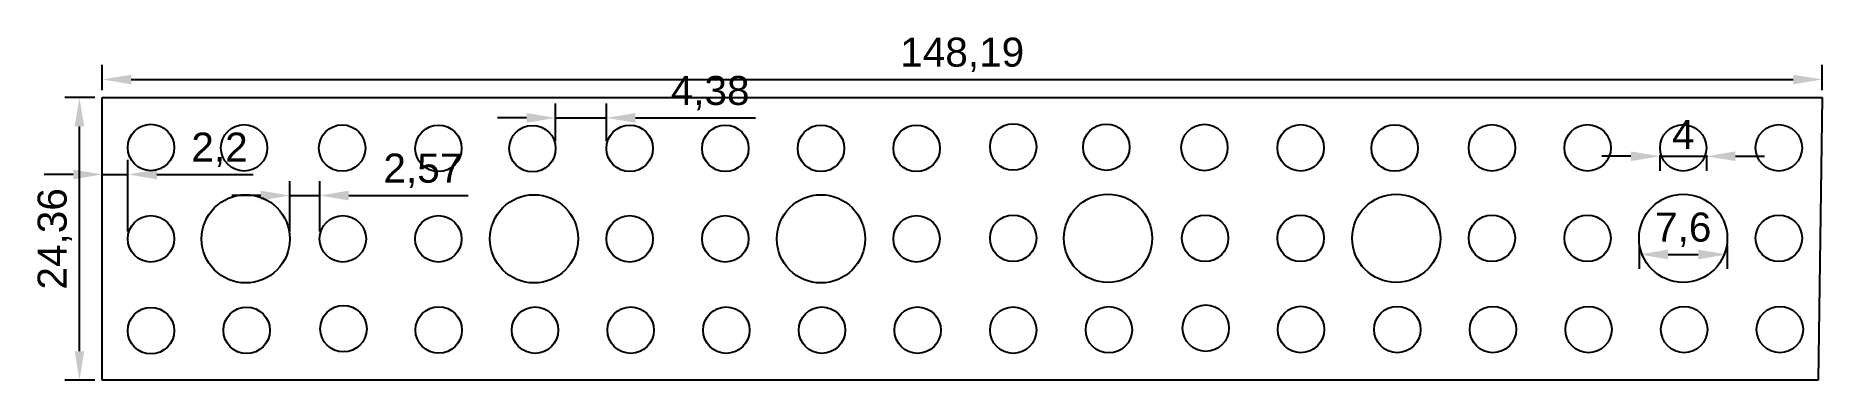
# Model space of a CAD drawing. Header units: millimetres. Extents: x -5 to 149, y -47 to -17.
import ezdxf

# ---------------------------------------------------------------- set-up
doc = ezdxf.new("R2010")
doc.units = ezdxf.units.MM
doc.styles.get("Standard").update_dxf_attribs({"font": 'arial.ttf'})
doc.dimstyles.new('ISO-25', dxfattribs={"dimtxt": 2.5, "dimasz": 2.5, "dimexe": 1.25, "dimexo": 0.625, "dimtad": 1, "dimtxsty": 'Standard', "dimcen": 2.5, "dimadec": 0, "dimazin": 0, "dimtfac": 1, "dimtmove": 0, "dimatfit": 3, "dimfxl": 1, "dimarcsym": 0})

# ---------------------------------------------------------------- blocks, each defined once
blk = doc.blocks.new('*D68')
at = {"color": 0, "lineweight": -2, "transparency": 16777216}
for p, q in [((0.65, -21.73), (0.65, -19.56)), ((148.84, -21.73), (148.84, -19.56)), ((3.15, -20.81), (146.34, -20.81))]:
    blk.add_line(p, q, dxfattribs=at)
at = {"color": 0, "transparency": 16777216}
for points in [[(3.15, -20.4), (3.15, -21.23), (0.65, -20.81)], [(146.34, -20.4), (146.34, -21.23), (148.84, -20.81)]]:
    blk.add_solid(points, dxfattribs=at)
at = {"layer": 'Defpoints', "color": 0, "transparency": 16777216}
for p in [(148.84, -20.81), (0.65, -22.36), (148.84, -22.36)]:
    blk.add_point(p, dxfattribs=at)
at = {"color": 0, "transparency": 16777216, "insert": (74.74, -18.69), "char_height": 2.5, "attachment_point": 5}
blk.add_mtext('148,19', dxfattribs=at)
blk = doc.blocks.new('*D69')
at = {"color": 0, "lineweight": -2, "transparency": 16777216}
for p, q in [((0.02, -22.36), (-2.57, -22.36)), ((-1.32, -44.22), (-1.32, -24.86)), ((0.02, -46.72), (-2.57, -46.72))]:
    blk.add_line(p, q, dxfattribs=at)
at = {"color": 0, "transparency": 16777216}
for points in [[(-1.73, -24.86), (-0.9, -24.86), (-1.32, -22.36)], [(-1.73, -44.22), (-0.9, -44.22), (-1.32, -46.72)]]:
    blk.add_solid(points, dxfattribs=at)
at = {"layer": 'Defpoints', "color": 0, "transparency": 16777216}
for p in [(-1.32, -22.36), (0.65, -22.36), (0.65, -46.72)]:
    blk.add_point(p, dxfattribs=at)
at = {"color": 0, "transparency": 16777216, "insert": (-3.44, -34.54), "char_height": 2.5, "attachment_point": 5, "rotation": 90}
blk.add_mtext('24,36', dxfattribs=at)
blk = doc.blocks.new('*D71')
at = {"color": 0, "lineweight": -2, "transparency": 16777216}
for p, q in [((133.06, -35.12), (133.06, -37.13)), ((140.66, -35.12), (140.66, -37.13)), ((135.56, -35.88), (138.16, -35.88))]:
    blk.add_line(p, q, dxfattribs=at)
at = {"color": 0, "transparency": 16777216}
for points in [[(135.56, -35.47), (135.56, -36.3), (133.06, -35.88)], [(138.16, -35.47), (138.16, -36.3), (140.66, -35.88)]]:
    blk.add_solid(points, dxfattribs=at)
at = {"layer": 'Defpoints', "color": 0, "transparency": 16777216}
for p in [(133.06, -34.49), (140.66, -34.49), (140.66, -35.88)]:
    blk.add_point(p, dxfattribs=at)
at = {"color": 0, "transparency": 16777216, "insert": (136.86, -33.76), "char_height": 2.5, "attachment_point": 5}
blk.add_mtext('7,6', dxfattribs=at)
blk = doc.blocks.new('*D72')
at = {"color": 0, "lineweight": -2, "transparency": 16777216}
for p, q in [((132.36, -27.43), (129.86, -27.43)), ((134.86, -27.32), (134.86, -28.68)), ((134.86, -27.43), (138.86, -27.43)), ((138.86, -27.32), (138.86, -28.68)), ((141.36, -27.43), (143.86, -27.43))]:
    blk.add_line(p, q, dxfattribs=at)
at = {"color": 0, "transparency": 16777216}
for points in [[(132.36, -27.01), (132.36, -27.84), (134.86, -27.43)], [(141.36, -27.01), (141.36, -27.84), (138.86, -27.43)]]:
    blk.add_solid(points, dxfattribs=at)
at = {"layer": 'Defpoints', "color": 0, "transparency": 16777216}
for p in [(134.86, -26.7), (138.86, -26.7), (138.86, -27.43)]:
    blk.add_point(p, dxfattribs=at)
at = {"color": 0, "transparency": 16777216, "insert": (136.86, -25.55), "char_height": 2.5, "attachment_point": 5}
blk.add_mtext('4', dxfattribs=at)
blk = doc.blocks.new('*D74')
at = {"color": 0, "lineweight": -2, "transparency": 16777216}
for p, q in [((16.81, -33.91), (16.81, -29.56)), ((19.38, -33.91), (19.38, -29.56)), ((14.31, -30.81), (11.81, -30.81)), ((16.81, -30.81), (19.38, -30.81)), ((21.88, -30.81), (32.16, -30.81))]:
    blk.add_line(p, q, dxfattribs=at)
at = {"color": 0, "transparency": 16777216}
for points in [[(14.31, -30.39), (14.31, -31.23), (16.81, -30.81)], [(21.88, -30.39), (21.88, -31.23), (19.38, -30.81)]]:
    blk.add_solid(points, dxfattribs=at)
at = {"layer": 'Defpoints', "color": 0, "transparency": 16777216}
for p in [(19.38, -30.81), (16.81, -34.54), (19.38, -34.54)]:
    blk.add_point(p, dxfattribs=at)
at = {"color": 0, "transparency": 16777216, "insert": (28.27, -28.68), "char_height": 2.5, "attachment_point": 5}
blk.add_mtext('2,57', dxfattribs=at)
blk = doc.blocks.new('*D75')
at = {"color": 0, "lineweight": -2, "transparency": 16777216}
for p, q in [((39.71, -26.14), (39.71, -22.87)), ((44.09, -26.12), (44.09, -22.87)), ((37.21, -24.12), (34.71, -24.12)), ((39.71, -24.12), (44.09, -24.12)), ((46.59, -24.12), (56.94, -24.12))]:
    blk.add_line(p, q, dxfattribs=at)
at = {"color": 0, "transparency": 16777216}
for points in [[(37.21, -23.7), (37.21, -24.54), (39.71, -24.12)], [(46.59, -23.7), (46.59, -24.54), (44.09, -24.12)]]:
    blk.add_solid(points, dxfattribs=at)
at = {"layer": 'Defpoints', "color": 0, "transparency": 16777216}
for p in [(44.09, -24.12), (39.71, -26.77), (44.09, -26.75)]:
    blk.add_point(p, dxfattribs=at)
at = {"color": 0, "transparency": 16777216, "insert": (53.02, -21.99), "char_height": 2.5, "attachment_point": 5}
blk.add_mtext('4,38', dxfattribs=at)
blk = doc.blocks.new('*D76')
at = {"color": 0, "lineweight": -2, "transparency": 16777216}
for p, q in [((-1.85, -28.99), (-4.35, -28.99)), ((0.65, -33.91), (0.65, -27.74)), ((0.65, -28.99), (2.85, -28.99)), ((2.85, -33.91), (2.85, -27.74)), ((5.35, -28.99), (13.66, -28.99))]:
    blk.add_line(p, q, dxfattribs=at)
at = {"color": 0, "transparency": 16777216}
for points in [[(-1.85, -28.58), (-1.85, -29.41), (0.65, -28.99)], [(5.35, -28.58), (5.35, -29.41), (2.85, -28.99)]]:
    blk.add_solid(points, dxfattribs=at)
at = {"layer": 'Defpoints', "color": 0, "transparency": 16777216}
for p in [(2.85, -28.99), (0.65, -34.54), (2.85, -34.54)]:
    blk.add_point(p, dxfattribs=at)
at = {"color": 0, "transparency": 16777216, "insert": (10.75, -26.87), "char_height": 2.5, "attachment_point": 5}
blk.add_mtext('2,2', dxfattribs=at)

msp = doc.modelspace()

# ---------------------------------------------------------------- linework, layer by layer
for p, q in [((0.647, -22.359), (148.842, -22.359)), ((0.647, -46.719), (0.647, -22.359)), ((148.842, -22.359), (148.491, -46.719)), ((148.491, -46.719), (0.647, -46.719))]:
    msp.add_line(p, q)
for centre, radius in [((79.136, -26.624), 2), ((4.845, -26.673), 2), ((12.869, -26.696), 2), ((21.319, -26.721), 2), ((29.612, -26.745), 2), ((37.71, -26.769), 2), ((46.092, -26.745), 2), ((54.332, -26.745), 2), ((62.572, -26.745), 2), ((70.812, -26.745), 2), ((87.159, -26.648), 2), ((95.609, -26.672), 2), ((103.903, -26.696), 2), ((112, -26.72), 2), ((120.383, -26.697), 2), ((128.623, -26.697), 2), ((136.863, -26.697), 2), ((145.103, -26.697), 2), ((13.009, -34.539), 3.8), ((37.849, -34.539), 3.8), ((62.569, -34.539), 3.8), ((87.299, -34.49), 3.8), ((112.139, -34.49), 3.8), ((136.859, -34.49), 3.8), ((4.845, -34.539), 2), ((21.376, -34.539), 2), ((29.609, -34.539), 2), ((46.089, -34.539), 2), ((54.329, -34.539), 2), ((70.809, -34.539), 2), ((79.136, -34.49), 2), ((95.667, -34.49), 2), ((103.899, -34.49), 2), ((120.379, -34.49), 2), ((128.619, -34.49), 2), ((145.099, -34.49), 2), ((4.845, -42.45), 2), ((13.087, -42.419), 2), ((21.435, -42.278), 2), ((29.637, -42.392), 2), ((37.936, -42.402), 2), ((46.176, -42.402), 2), ((54.416, -42.402), 2), ((62.656, -42.402), 2), ((70.896, -42.402), 2), ((79.136, -42.402), 2), ((87.377, -42.371), 2), ((95.725, -42.229), 2), ((103.927, -42.344), 2), ((112.226, -42.354), 2), ((120.466, -42.354), 2), ((128.706, -42.354), 2), ((136.946, -42.354), 2), ((145.186, -42.354), 2)]:
    msp.add_circle(centre, radius)

# ---------------------------------------------------------------- dimensions: what is measured, and where the dimension line sits
for base, p1, p2, picture, middle in [((148.8415, -20.8143), (0.6467, -22.3588), (148.8415, -22.3588), '*D68', (74.7441, -18.6869)), ((44.092, -24.12), (39.71, -26.769), (44.092, -26.745), '*D75', (53.017, -21.993)), ((138.863, -27.426), (134.863, -26.697), (138.863, -26.697), '*D72', (136.863, -25.551)), ((2.845, -28.993), (0.647, -34.539), (2.845, -34.539), '*D76', (10.755, -26.865)), ((19.376, -30.809), (16.809, -34.539), (19.376, -34.539), '*D74', (28.269, -28.682)), ((140.659, -35.884), (133.059, -34.49), (140.659, -34.49), '*D71', (136.859, -33.756))]:
    dim = msp.add_linear_dim(base=base, p1=p1, p2=p2, dimstyle='ISO-25')
    dim.commit()
    dim.dimension.update_dxf_attribs({"geometry": picture, "text_midpoint": middle})
dim = msp.add_linear_dim(base=(-1.317, -22.359), p1=(0.647, -46.719), p2=(0.647, -22.359), angle=90, dimstyle='ISO-25')
dim.commit()
dim.dimension.update_dxf_attribs({"geometry": '*D69', "text_midpoint": (-3.444, -34.539)})

doc.saveas('drawing.dxf')
